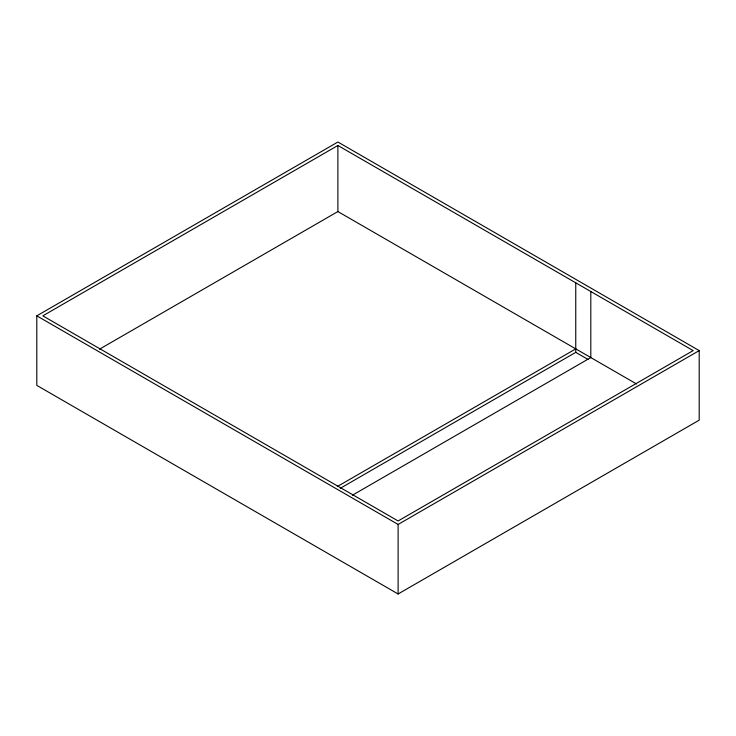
<?xml version="1.0" encoding="UTF-8"?>
<svg xmlns="http://www.w3.org/2000/svg" width="736" height="736" viewBox="0 0 736 736"><rect width="100%" height="100%" fill="white"/><g stroke="black" fill="none" stroke-linecap="round" stroke-linejoin="round"><path stroke-width="1.1" d="M36.8 315.845L337.888 142.02L699.2 350.612L699.2 420.155L398.112 593.98L36.8 385.388L36.8 315.845L398.112 524.446L699.2 350.612M337.888 145.489L42.826 315.845L398.112 520.968L693.174 350.612L337.888 145.489L337.888 211.554L636.53 383.962M99.452 349.214L337.888 211.554M337.309 486.542L575.754 348.882M340.29 488.299L575.754 352.36L587.981 359.416M352.369 495.236L590.806 357.567L590.806 291.511M575.754 282.817L575.754 352.36M398.112 524.446L398.112 593.98"/></g></svg>
